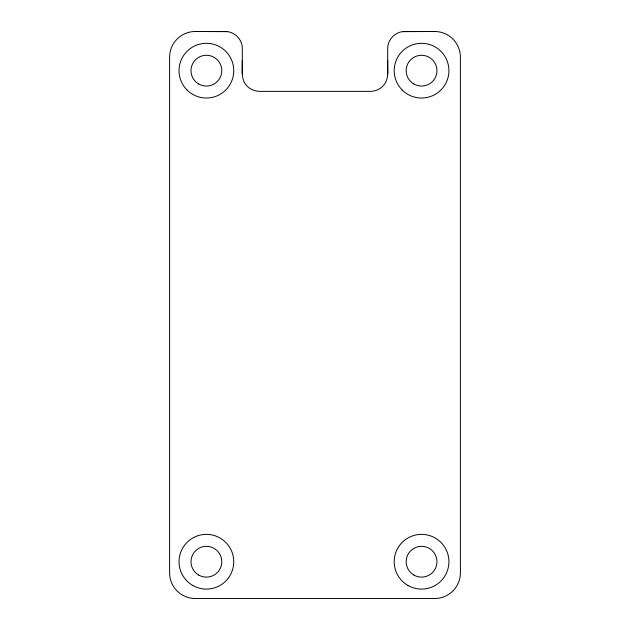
<?xml version="1.0" encoding="UTF-8"?>
<svg xmlns="http://www.w3.org/2000/svg" width="630" height="630" viewBox="0 0 630 630"><rect width="100%" height="100%" fill="white"/><g stroke="black" fill="none" stroke-linecap="round" stroke-linejoin="round"><path stroke-width="0.94" d="M242.235 60.795C242.605 69.261 240.384 79.782 247.314 86.357C250.496 89.578 254.922 91.248 259.41 91.366L370.59 91.366C375.834 91.287 380.969 88.869 384.158 84.672C389.482 77.931 387.214 68.662 387.765 60.795M242.306 74.261L242.306 48.604C242.503 39.462 234.344 31.311 225.201 31.5L195.268 31.5A25.657 25.657 0 0 0 169.612 57.157L169.612 572.843A25.657 25.657 0 0 0 195.268 598.5L434.731 598.5A25.657 25.657 0 0 0 460.388 572.843L460.388 57.157A25.657 25.657 0 0 0 434.731 31.5L404.799 31.5C395.656 31.311 387.497 39.462 387.694 48.604L387.694 74.261M402.562 31.65L434.731 31.5M195.268 31.5L227.438 31.65M192.709 585.428A27.366 27.366 0 0 0 233.754 561.724A27.366 27.366 0 0 0 192.709 538.028A27.366 27.366 0 0 0 192.709 585.428M407.878 585.428A27.366 27.366 0 0 0 448.922 561.724A27.366 27.366 0 0 0 407.878 538.028A27.366 27.366 0 0 0 407.878 585.428M187.039 90.019A27.366 27.366 0 0 0 232.824 77.75A27.366 27.366 0 0 0 199.308 44.234A27.366 27.366 0 0 0 187.039 90.019M402.208 90.019A27.366 27.366 0 0 0 447.993 77.75A27.366 27.366 0 0 0 414.477 44.234A27.366 27.366 0 0 0 402.208 90.019M198.694 575.056A15.396 15.396 0 0 0 221.784 561.724A15.396 15.396 0 0 0 198.694 548.391A15.396 15.396 0 0 0 198.694 575.056M413.863 575.056A15.396 15.396 0 0 0 436.952 561.724A15.396 15.396 0 0 0 413.863 548.391A15.396 15.396 0 0 0 413.863 575.056M413.863 84.003A15.396 15.396 0 0 0 436.952 70.67A15.396 15.396 0 0 0 413.863 57.338A15.396 15.396 0 0 0 413.863 84.003M198.694 84.003A15.396 15.396 0 0 0 221.784 70.67A15.396 15.396 0 0 0 198.694 57.338A15.396 15.396 0 0 0 198.694 84.003"/></g></svg>
